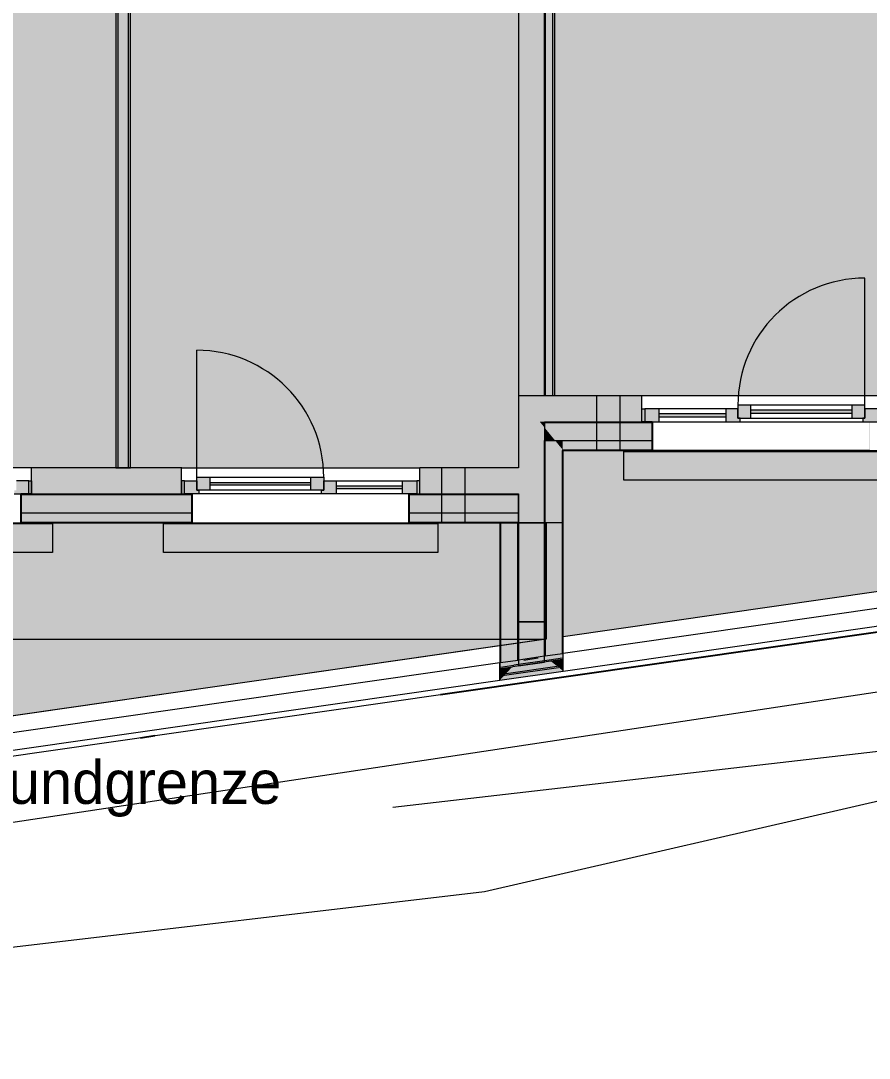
# Model space of a CAD drawing. Header units: metres. Extents: x -3.9 to 83, y -38 to 6.2.
# Drawn here: x 37.72 to 43.6, y -37.84 to -30.65 of the extents above; entities that cross this region are included whole.
import ezdxf

# ---------------------------------------------------------------- set-up
doc = ezdxf.new("R2010")
doc.units = ezdxf.units.M
doc.header["$MEASUREMENT"] = 0
doc.set_wipeout_variables(frame=1)
for name, pattern in [('Achse', [0.004, 0.002, -0.001, 0, -0.001]), ('Schnittlinie', [0.006, 0.003, -0.0015, 0, -0.0015]), ('TRINKWASSERVERS VERM', [0.01, 0.006, -0.002, 0, -0.002]), ('UNSICHTBAR', [0.4, 0, -0.4]), ('Untersicht 1_1', [0.075, 0.025, -0.05]), ('Wipeout_Contour', [1, 0, -1])]:
    doc.linetypes.add(name, pattern=pattern)
for name, color, linetype in [('0._Erdgeschoß PP Icon_1_0', 7, 'Continuous'), ('0._Erdgeschoß PP Icon_1_110 Wand Aussen', 7, 'Continuous'), ('0._Erdgeschoß PP Icon_1_120 Wand Innen tragend', 7, 'Continuous'), ('0._Erdgeschoß PP Icon_1_130 Wand Innen', 7, 'Continuous'), ('0._Erdgeschoß PP Icon_1_450 Absturzsicherung', 7, 'Continuous'), ('0._Erdgeschoß PP Icon_1_710 Gelände', 7, 'Continuous'), ('0._Erdgeschoß PP Icon_1_810 Raum', 7, 'Continuous'), ('0._Erdgeschoß PP Icon_1_815 Raumbegrenzung', 7, 'Continuous'), ('0._Erdgeschoß PP Icon_1_844 Umriss 2D', 7, 'Continuous'), ('0._Erdgeschoß PP Icon_1_905 VP Beschriftung Übersicht.Übersicht', 7, 'Continuous'), ('0._Erdgeschoß PP Icon_1_Neubau_840 Baulinien', 7, 'Continuous')]:
    doc.layers.add(name, color=color, linetype=linetype)
doc.styles.add('ERSTELLTER_STIL_2', font='')
doc.styles.get('ERSTELLTER_STIL_2').set_extended_font_data('Eurostile')

msp = doc.modelspace()

# ---------------------------------------------------------------- wipeouts: each hides what was drawn before it
at = {"color": 254, "linetype": 'Wipeout_Contour', "lineweight": 0, "ltscale": 193.488375}
msp.add_wipeout([(28.2051, 3.5109), (28.2051, -37.8391), (52.5858, -37.8391), (52.5858, 3.5109)], dxfattribs=at).dxf.layer = '0._Erdgeschoß PP Icon_1_0'

# ---------------------------------------------------------------- next in the draw order: hatches: boundary and pattern name
at = {"layer": '0._Erdgeschoß PP Icon_1_110 Wand Aussen', "linetype": 'Continuous', "lineweight": 0, "true_color": 0x000000}
for points in [[(41.1734, -33.4304), (41.3202, -33.4304), (41.1734, -33.2504)], [(41.1734, -33.2504), (41.3202, -33.4304), (41.3534, -33.4304), (41.3534, -33.2504)], [(41.3534, -33.2504), (41.3534, -33.4304), (42.0284, -33.4304), (42.0284, -33.3404), (42.0284, -33.2504)], [(42.0484, -33.4304), (42.0484, -33.3404), (42.0284, -33.3404), (42.0284, -33.4304)], [(41.1734, -33.4304), (41.1734, -34.1304), (41.3534, -34.1304), (41.3534, -33.471), (41.3202, -33.4304)], [(41.3534, -33.4304), (41.3202, -33.4304), (41.3243, -33.4354), (41.3534, -33.4354)], [(41.3534, -33.4354), (41.3243, -33.4354), (41.3534, -33.471)], [(41.3534, -33.4354), (42.0984, -33.4354), (42.0984, -33.4304), (41.3534, -33.4304)], [(41.3534, -33.4354), (41.3534, -33.471), (41.4263, -33.5604), (42.0984, -33.5604), (42.0984, -33.4354)], [(41.3584, -33.5604), (41.3584, -33.4771), (41.3534, -33.471), (41.3534, -33.5604)], [(41.4263, -33.5604), (41.3584, -33.4771), (41.3584, -33.5604)], [(42.0984, -33.6304), (42.1034, -33.6304), (42.1034, -33.4304), (42.0984, -33.4304)], [(43.6084, -33.6304), (43.6084, -33.4304), (43.6034, -33.4304), (43.6034, -33.6304)], [(41.3534, -33.5604), (41.3534, -34.1304), (41.3584, -34.1304), (41.3584, -33.5604)], [(41.3584, -33.5604), (41.3584, -33.6254), (41.4784, -33.6254), (41.4263, -33.5604)], [(41.3584, -33.6254), (41.3584, -34.1304), (41.4784, -34.1304), (41.4784, -33.6254)], [(41.4784, -33.5604), (41.4263, -33.5604), (41.4784, -33.6242)], [(41.4784, -33.5604), (41.4784, -33.6242), (42.0984, -33.6254), (42.0984, -33.5604)], [(41.4784, -33.6304), (41.4834, -33.6304), (41.4793, -33.6254)], [(41.4784, -33.6304), (41.4784, -34.1304), (41.4834, -34.1304), (41.4834, -33.6304)], [(41.4793, -33.6254), (41.4834, -33.6304), (41.4834, -33.6254)], [(41.4834, -33.6254), (41.4834, -33.6304), (42.0984, -33.6304), (42.0984, -33.6254)], [(37.7984, -33.7504), (37.7984, -33.8404), (37.7984, -33.9304), (38.8384, -33.9304), (38.8384, -33.8404), (38.8384, -33.7504)], [(41.1734, -33.7504), (40.4884, -33.7504), (40.4884, -33.8404), (40.4884, -33.9304), (41.1734, -33.9304)], [(37.7784, -33.8404), (37.7784, -33.9304), (37.7984, -33.9304), (37.7984, -33.8404)], [(38.8584, -33.8404), (38.8384, -33.8404), (38.8384, -33.9304), (38.8584, -33.9304)], [(40.4684, -33.9304), (40.4884, -33.9304), (40.4884, -33.8404), (40.4684, -33.8404)], [(37.7284, -34.1304), (37.7284, -33.9304), (37.7234, -33.9304), (37.7234, -34.1304)], [(38.9084, -33.9304), (37.7284, -33.9304), (37.7284, -33.9354), (38.9084, -33.9354)], [(38.9084, -33.9354), (37.7284, -33.9354), (37.7284, -34.0604), (38.9084, -34.0604)], [(38.9084, -34.1304), (38.9134, -34.1304), (38.9134, -33.9304), (38.9084, -33.9304)], [(40.4184, -34.1304), (40.4184, -33.9304), (40.4134, -33.9304), (40.4134, -34.1304)], [(40.4184, -33.9354), (41.1734, -33.9354), (41.1734, -33.9304), (40.4184, -33.9304)], [(41.1734, -33.9354), (40.4184, -33.9354), (40.4184, -34.0604), (41.1734, -34.0604)], [(38.9084, -34.0604), (37.7284, -34.0604), (37.7284, -34.1254), (38.9084, -34.1254)], [(41.1734, -34.0604), (40.4184, -34.0604), (40.4184, -34.1254), (41.1734, -34.1254)], [(37.7284, -34.1304), (38.9084, -34.1304), (38.9084, -34.1254), (37.7284, -34.1254)], [(40.4184, -34.1304), (41.1734, -34.1304), (41.1734, -34.1254), (40.4184, -34.1254)], [(41.0484, -35.0989), (41.0484, -34.1304), (41.0434, -34.1304), (41.0434, -35.0996)], [(41.1684, -35.0817), (41.1684, -34.1304), (41.0484, -34.1304), (41.0484, -35.0989)], [(41.1734, -35.081), (41.1734, -34.1304), (41.1684, -34.1304), (41.1684, -35.0817)], [(41.1734, -34.1304), (41.1734, -34.8154), (41.3534, -34.8154), (41.3534, -34.1304)], [(41.3584, -35.0544), (41.3584, -34.1304), (41.3534, -34.1304), (41.3534, -35.0551)], [(41.4784, -35.0371), (41.4784, -34.1304), (41.3584, -34.1304), (41.3584, -35.0544)], [(41.4834, -35.0364), (41.4834, -34.1304), (41.4784, -34.1304), (41.4784, -35.0371)], [(41.1734, -35.1214), (41.3533, -35.0955), (41.3534, -34.8154), (41.1734, -34.8154)]]:
    msp.add_hatch(color=18, dxfattribs=at).paths.add_polyline_path(points)
at = {"layer": '0._Erdgeschoß PP Icon_1_110 Wand Aussen', "linetype": 'Continuous', "lineweight": 0, "true_color": 0xffffff}
for points in [[(42.0484, -33.4304), (42.1484, -33.4304), (42.1484, -33.3404), (42.0484, -33.3404)], [(42.6584, -33.3404), (42.6084, -33.3404), (42.6084, -33.4304), (42.6584, -33.4304)], [(42.6584, -33.4304), (42.7084, -33.4304), (42.7084, -33.4054), (42.6934, -33.4054), (42.6934, -33.3404), (42.6584, -33.3404)], [(42.7834, -33.4054), (42.7834, -33.3154), (42.6934, -33.3154), (42.6934, -33.4054)], [(43.5734, -33.4054), (43.5734, -33.3154), (43.4834, -33.3154), (43.4834, -33.4054)], [(43.6584, -33.3404), (43.5734, -33.3404), (43.5734, -33.4054), (43.5584, -33.4054), (43.5584, -33.4304), (43.6584, -33.4304)], [(42.1484, -33.3754), (42.1484, -33.3954), (42.6084, -33.3954), (42.6084, -33.3754)], [(43.4834, -33.3504), (42.7834, -33.3504), (42.7834, -33.3704), (43.4834, -33.3704)], [(37.7784, -33.8404), (37.6934, -33.8404), (37.6934, -33.9054), (37.6784, -33.9054), (37.6784, -33.9304), (37.7784, -33.9304)], [(38.8584, -33.8404), (38.8584, -33.9304), (38.9584, -33.9304), (38.9584, -33.9054), (38.9434, -33.9054), (38.9434, -33.8404)], [(38.9434, -33.9054), (39.0334, -33.9054), (39.0334, -33.8154), (38.9434, -33.8154)], [(39.7334, -33.9054), (39.8234, -33.9054), (39.8234, -33.8154), (39.7334, -33.8154)], [(39.8584, -33.9304), (39.8584, -33.8404), (39.8234, -33.8404), (39.8234, -33.9054), (39.8084, -33.9054), (39.8084, -33.9304)], [(39.8584, -33.8404), (39.8584, -33.9304), (39.9084, -33.9304), (39.9084, -33.8404)], [(40.4684, -33.9304), (40.4684, -33.8404), (40.3684, -33.8404), (40.3684, -33.9304)], [(39.0334, -33.8504), (39.0334, -33.8704), (39.7334, -33.8704), (39.7334, -33.8504)], [(40.3684, -33.8754), (39.9084, -33.8754), (39.9084, -33.8954), (40.3684, -33.8954)]]:
    msp.add_hatch(color=7, dxfattribs=at).paths.add_polyline_path(points)
at = {"layer": '0._Erdgeschoß PP Icon_1_120 Wand Innen tragend', "linetype": 'Continuous', "lineweight": 0, "true_color": 0x000000}
for points in [[(41.3534, -33.2504), (41.3534, -28.6004), (41.1734, -28.6004), (41.1734, -33.2504)], [(41.4109, -33.2504), (41.4109, -28.6004), (41.3609, -28.6004), (41.3609, -33.2504)], [(41.4234, -33.2504), (41.4234, -28.6004), (41.4109, -28.6004), (41.4109, -33.2504)]]:
    msp.add_hatch(color=18, dxfattribs=at).paths.add_polyline_path(points)
at = {"layer": '0._Erdgeschoß PP Icon_1_120 Wand Innen tragend', "linetype": 'Continuous', "lineweight": 0, "true_color": 0xffffff}
msp.add_hatch(color=7, dxfattribs=at).paths.add_polyline_path([(41.3609, -33.2504), (41.3609, -28.6004), (41.3534, -28.6004), (41.3534, -33.2504)])
at = {"layer": '0._Erdgeschoß PP Icon_1_130 Wand Innen', "linetype": 'Continuous', "lineweight": 0, "true_color": 0x000000}
for points in [[(38.3834, -28.6004), (38.3834, -33.7504), (38.3959, -33.7504), (38.3959, -28.6004)], [(38.4709, -33.7504), (38.4709, -28.6004), (38.3959, -28.6004), (38.3959, -33.7504)], [(38.4834, -33.7504), (38.4834, -28.6004), (38.4709, -28.6004), (38.4709, -33.7504)]]:
    msp.add_hatch(color=18, dxfattribs=at).paths.add_polyline_path(points)
at = {"layer": '0._Erdgeschoß PP Icon_1_450 Absturzsicherung', "linetype": 'Continuous', "lineweight": 0, "true_color": 0x000000}
for points in [[(41.3534, -35.0551), (41.1734, -35.081), (41.1409, -35.1159), (41.3859, -35.0807)], [(41.3534, -35.0551), (41.3584, -35.059), (41.3584, -35.0544)], [(41.3584, -35.0544), (41.3584, -35.059), (41.3859, -35.0807), (41.4784, -35.0674), (41.4784, -35.0371)], [(41.4784, -35.0371), (41.4784, -35.0674), (41.4834, -35.0667), (41.4834, -35.0364)], [(41.0484, -35.1292), (41.0484, -35.0989), (41.0434, -35.0996), (41.0434, -35.13)], [(41.0434, -35.2209), (41.4834, -35.1577), (41.4509, -35.132), (41.0759, -35.1859)], [(41.0484, -35.1797), (41.0484, -35.1393), (41.0434, -35.1401), (41.0434, -35.1805)], [(41.1409, -35.1159), (41.1684, -35.0863), (41.1684, -35.0817), (41.0484, -35.0989), (41.0484, -35.1292)], [(41.0867, -35.1742), (41.1301, -35.1276), (41.0484, -35.1393), (41.0484, -35.1797)], [(41.0867, -35.1742), (41.4401, -35.1235), (41.3967, -35.0893), (41.1301, -35.1276)], [(41.1684, -35.0863), (41.1734, -35.081), (41.1684, -35.0817)], [(41.3967, -35.0893), (41.4401, -35.1235), (41.4784, -35.118), (41.4784, -35.0775)], [(41.4509, -35.132), (41.4784, -35.1537), (41.4784, -35.1281)], [(41.4784, -35.0775), (41.4784, -35.118), (41.4834, -35.1172), (41.4834, -35.0768)], [(41.4784, -35.1537), (41.4834, -35.1577), (41.4834, -35.1273), (41.4784, -35.1281)], [(41.0434, -35.1906), (41.0434, -35.2209), (41.0484, -35.2155), (41.0484, -35.1898)], [(41.0484, -35.1898), (41.0484, -35.2155), (41.0759, -35.1859)]]:
    msp.add_hatch(color=18, dxfattribs=at).paths.add_polyline_path(points)
at = {"layer": '0._Erdgeschoß PP Icon_1_450 Absturzsicherung', "linetype": 'Continuous', "lineweight": 0, "true_color": 0xffffff}
for points in [[(41.3859, -35.0807), (41.3967, -35.0893), (41.4784, -35.0775), (41.4784, -35.0674)], [(41.4784, -35.0674), (41.4784, -35.0775), (41.4834, -35.0768), (41.4834, -35.0667)], [(41.0484, -35.1393), (41.0484, -35.1292), (41.0434, -35.13), (41.0434, -35.1401)], [(41.1301, -35.1276), (41.1409, -35.1159), (41.0484, -35.1292), (41.0484, -35.1393)], [(41.0759, -35.1859), (41.4509, -35.132), (41.4401, -35.1235), (41.0867, -35.1742)], [(41.3859, -35.0807), (41.1409, -35.1159), (41.1301, -35.1276), (41.3967, -35.0893)], [(41.4401, -35.1235), (41.4509, -35.132), (41.4784, -35.1281), (41.4784, -35.118)], [(41.4784, -35.118), (41.4784, -35.1281), (41.4834, -35.1273), (41.4834, -35.1172)], [(41.0484, -35.1898), (41.0484, -35.1797), (41.0434, -35.1805), (41.0434, -35.1906)], [(41.0759, -35.1859), (41.0867, -35.1742), (41.0484, -35.1797), (41.0484, -35.1898)]]:
    msp.add_hatch(color=7, dxfattribs=at).paths.add_polyline_path(points)
at = {"layer": '0._Erdgeschoß PP Icon_1_810 Raum', "linetype": 'Continuous', "lineweight": 13, "true_color": 0xf9f8f6}
msp.add_hatch(color=7, dxfattribs=at).paths.add_polyline_path([(41.4234, -28.6204), (41.4234, -33.2504), (44.0234, -33.2504), (44.0234, -32.3504), (44.0234, -28.3004), (42.9434, -28.3004), (42.9434, -28.6004), (42.9434, -28.6204)])
at = {"layer": '0._Erdgeschoß PP Icon_1_810 Raum', "linetype": 'Continuous', "lineweight": 13, "true_color": 0xe8e2dc}
for points in [[(35.8534, -28.6004), (35.8534, -33.7504), (38.3834, -33.7504), (38.3834, -28.6004)], [(38.4834, -28.6004), (38.4834, -33.7504), (41.1734, -33.7504), (41.1734, -33.2504), (41.1734, -28.6004), (39.5134, -28.6004)]]:
    msp.add_hatch(color=254, dxfattribs=at).paths.add_polyline_path(points)
at = {"layer": '0._Erdgeschoß PP Icon_1_810 Raum', "linetype": 'Continuous', "lineweight": 13}
for points in [[(41.4806, -34.9199), (50.1901, -33.6677), (50.2034, -33.7604), (50.2034, -33.6404), (50.2294, -33.6404), (50.2294, -33.6304), (44.3334, -33.6304), (41.4834, -33.6304), (41.4834, -34.1304)], [(32.3256, -34.3886), (32.3263, -34.9373), (41.3599, -34.9373), (41.3634, -34.1304), (32.3253, -34.1304)], [(32.3263, -34.9373), (32.3275, -35.3581), (32.3275, -35.8804), (32.0173, -35.8804), (32.0173, -36.2804), (41.3599, -34.9373)]]:
    msp.add_hatch(color=8, dxfattribs=at).paths.add_polyline_path(points)
at = {"layer": '0._Erdgeschoß PP Icon_1_905 VP Beschriftung Übersicht.Übersicht', "linetype": 'Continuous', "lineweight": 13}
for points in [[(44.3334, -33.6304), (41.4834, -33.6304), (41.4834, -34.9199), (50.1901, -33.6677), (50.2034, -33.7604), (50.2289, -33.7604), (50.2333, -32.7304), (44.3334, -32.7304)], [(41.9034, -33.6354), (41.9034, -33.8354), (43.8034, -33.8354), (43.8034, -33.6354)], [(32.3253, -34.1304), (32.3275, -35.8804), (32.0173, -35.8785), (32.0173, -36.2804), (41.3634, -34.9368), (41.3634, -34.1304)], [(36.0434, -34.1354), (36.0434, -34.3354), (37.9434, -34.3354), (37.9434, -34.1354)], [(38.7134, -34.1354), (38.7134, -34.3354), (40.6134, -34.3354), (40.6134, -34.1354)]]:
    msp.add_hatch(color=8, dxfattribs=at).paths.add_polyline_path(points)

# ---------------------------------------------------------------- next in the draw order: linework, layer by layer
at = {"layer": '0._Erdgeschoß PP Icon_1_110 Wand Aussen', "color": 8, "linetype": 'Continuous', "lineweight": 0, "ltscale": 1000}
for p, q in [((43.5734, -33.3154), (43.5734, -32.4354)), ((38.9434, -33.8154), (38.9434, -32.9354))]:
    msp.add_line(p, q, dxfattribs=at)
at = {"layer": '0._Erdgeschoß PP Icon_1_110 Wand Aussen', "color": 7, "linetype": 'Continuous', "lineweight": 18, "ltscale": 1000}
for p, q in [((42.0284, -33.3404), (42.0284, -33.2504)), ((42.0284, -33.3404), (42.0284, -33.2504)), ((42.0284, -33.4304), (42.0284, -33.3404)), ((42.0284, -33.4304), (42.0284, -33.3404)), ((42.0284, -33.4304), (42.0284, -33.3404)), ((41.3534, -33.4304), (41.3534, -33.4354)), ((41.3534, -33.4304), (42.0284, -33.4304)), ((41.3534, -33.4304), (41.3534, -33.4354)), ((41.3534, -33.4354), (41.3534, -33.471)), ((41.3534, -33.4354), (41.3534, -33.471)), ((41.3534, -33.471), (41.3534, -33.5604)), ((41.3534, -33.471), (41.3534, -33.5604)), ((41.3534, -34.1304), (41.3534, -33.5604)), ((37.7984, -33.8404), (37.7984, -33.7504)), ((37.7984, -33.8404), (37.7984, -33.7504)), ((38.8384, -33.8404), (38.8384, -33.7504)), ((38.8384, -33.8404), (38.8384, -33.7504)), ((40.4884, -33.8404), (40.4884, -33.7504)), ((40.4884, -33.8404), (40.4884, -33.7504)), ((37.7984, -33.9304), (37.7984, -33.8404)), ((37.7984, -33.9304), (37.7984, -33.8404)), ((37.7984, -33.9304), (37.7984, -33.8404)), ((38.8384, -33.9304), (38.8384, -33.8404)), ((38.8384, -33.9304), (38.8384, -33.8404)), ((38.8384, -33.9304), (38.8384, -33.8404)), ((40.4884, -33.9304), (40.4884, -33.8404)), ((40.4884, -33.9304), (40.4884, -33.8404)), ((40.4884, -33.9304), (40.4884, -33.8404)), ((37.7984, -33.9304), (37.7284, -33.9304)), ((37.7984, -33.9304), (37.7284, -33.9304)), ((37.7984, -33.9304), (37.7284, -33.9304)), ((37.7984, -33.9304), (38.8384, -33.9304)), ((38.8384, -33.9304), (38.9084, -33.9304)), ((38.8384, -33.9304), (38.9084, -33.9304)), ((38.8384, -33.9304), (38.9084, -33.9304)), ((40.4884, -33.9304), (41.1734, -33.9304)), ((41.3584, -35.0544), (41.3534, -35.0551)), ((41.3584, -35.0544), (41.3534, -35.0551)), ((41.4784, -35.0371), (41.3584, -35.0544)), ((41.4784, -35.0371), (41.3584, -35.0544)), ((41.4784, -35.0674), (41.3859, -35.0807)), ((41.4784, -35.0371), (41.4834, -35.0364)), ((41.4784, -35.0371), (41.4834, -35.0364)), ((41.4784, -35.0674), (41.4834, -35.0667)), ((41.0484, -35.0989), (41.0434, -35.0996)), ((41.0484, -35.0989), (41.0434, -35.0996)), ((41.0484, -35.1292), (41.0434, -35.13)), ((41.0484, -35.1393), (41.0434, -35.1401)), ((41.0484, -35.0989), (41.1684, -35.0817)), ((41.0484, -35.0989), (41.1684, -35.0817)), ((41.0484, -35.1292), (41.1409, -35.1159)), ((41.0484, -35.1393), (41.1301, -35.1276)), ((41.1684, -35.0817), (41.1734, -35.081)), ((41.1684, -35.0817), (41.1734, -35.081)), ((41.4784, -35.0775), (41.3967, -35.0893)), ((41.4784, -35.118), (41.4401, -35.1235)), ((41.4784, -35.1281), (41.4509, -35.132)), ((41.4784, -35.0775), (41.4834, -35.0768)), ((41.4784, -35.118), (41.4834, -35.1172)), ((41.4784, -35.1281), (41.4834, -35.1273)), ((41.0484, -35.1797), (41.0434, -35.1805)), ((41.0484, -35.1898), (41.0434, -35.1906)), ((41.0484, -35.1797), (41.0867, -35.1742)), ((41.0484, -35.1898), (41.0759, -35.1859))]:
    msp.add_line(p, q, dxfattribs=at)
at = {"layer": '0._Erdgeschoß PP Icon_1_110 Wand Aussen', "color": 7, "linetype": 'Continuous', "lineweight": 13, "ltscale": 1000}
for p, q in [((43.6784, -33.2504), (42.0284, -33.2504)), ((42.0284, -33.2504), (42.0284, -33.2504)), ((42.1484, -33.3404), (42.0484, -33.3404)), ((42.0484, -33.3404), (42.0484, -33.4304)), ((42.6084, -33.3404), (42.1484, -33.3404)), ((42.1484, -33.4304), (42.1484, -33.3404)), ((42.6584, -33.3404), (42.6084, -33.3404)), ((42.6084, -33.3404), (42.6084, -33.4304)), ((42.6934, -33.3404), (42.6584, -33.3404)), ((42.7834, -33.3154), (42.6934, -33.3154)), ((42.6934, -33.3154), (42.6934, -33.4054)), ((42.6934, -33.4054), (42.6934, -33.3404)), ((43.4834, -33.3154), (42.7834, -33.3154)), ((42.7834, -33.4054), (42.7834, -33.3154)), ((43.5734, -33.3154), (43.4834, -33.3154)), ((43.4834, -33.3154), (43.4834, -33.4054)), ((43.5734, -33.4054), (43.5734, -33.3154)), ((43.6584, -33.3404), (43.5734, -33.3404)), ((43.5734, -33.3404), (43.5734, -33.4054)), ((42.6084, -33.3754), (42.1484, -33.3754)), ((42.1484, -33.3954), (42.6084, -33.3954)), ((42.7084, -33.4054), (42.6934, -33.4054)), ((42.6934, -33.4054), (42.7834, -33.4054)), ((42.7084, -33.4304), (42.7084, -33.4054)), ((43.4834, -33.3504), (42.7834, -33.3504)), ((42.7834, -33.3704), (43.4834, -33.3704)), ((42.7834, -33.4054), (43.4834, -33.4054)), ((43.4834, -33.4054), (43.5734, -33.4054)), ((43.5734, -33.4054), (43.5584, -33.4054)), ((43.5584, -33.4054), (43.5584, -33.4304)), ((41.3534, -33.4354), (42.0984, -33.4354)), ((42.0984, -33.4304), (42.0284, -33.4304)), ((42.0984, -33.4304), (42.0284, -33.4304)), ((42.0984, -33.4304), (42.0284, -33.4304)), ((42.0484, -33.4304), (42.1484, -33.4304)), ((42.0984, -33.4304), (42.1034, -33.4304)), ((42.0984, -33.6254), (42.0984, -33.4304)), ((42.0984, -33.4304), (42.1034, -33.4304)), ((42.0984, -33.4304), (42.1034, -33.4304)), ((42.1034, -33.4354), (42.1034, -33.4304)), ((42.1034, -33.4354), (42.1034, -33.4304)), ((42.1034, -33.5604), (42.1034, -33.4354)), ((42.1034, -33.5604), (42.1034, -33.4354)), ((42.1484, -33.4304), (42.6084, -33.4304)), ((42.6084, -33.4304), (42.6584, -33.4304)), ((42.6584, -33.4304), (42.7084, -33.4304)), ((42.7084, -33.4304), (43.5584, -33.4304)), ((43.5584, -33.4304), (43.6584, -33.4304)), ((41.3584, -34.1304), (41.3584, -33.5604)), ((41.4784, -33.6254), (41.4784, -33.6304)), ((41.4784, -33.6254), (41.4793, -33.6254)), ((41.4784, -33.6254), (41.4784, -33.6304)), ((41.4784, -34.1304), (41.4784, -33.6304)), ((41.4793, -33.6254), (42.0984, -33.6254)), ((42.0984, -33.6304), (42.1034, -33.6304)), ((42.1034, -33.6254), (42.1034, -33.5604)), ((42.1034, -33.6254), (42.1034, -33.5604)), ((42.1034, -33.6304), (42.1034, -33.6254)), ((42.1034, -33.6304), (42.1034, -33.6254)), ((43.6034, -33.6304), (42.1034, -33.6304)), ((42.1034, -33.6304), (42.1034, -33.6304)), ((37.7984, -33.7504), (36.1484, -33.7504)), ((38.8384, -33.7504), (40.4884, -33.7504)), ((40.4884, -33.7504), (40.4884, -33.7504)), ((37.7784, -33.8404), (37.6934, -33.8404)), ((37.7784, -33.9304), (37.7784, -33.8404)), ((38.8584, -33.8404), (38.9434, -33.8404)), ((38.8584, -33.9304), (38.8584, -33.8404)), ((38.9434, -33.9054), (38.9434, -33.8154)), ((38.9434, -33.8154), (39.0334, -33.8154)), ((38.9434, -33.8404), (38.9434, -33.9054)), ((39.0334, -33.8154), (39.7334, -33.8154)), ((39.0334, -33.8154), (39.0334, -33.9054)), ((39.7334, -33.9054), (39.7334, -33.8154)), ((39.7334, -33.8154), (39.8234, -33.8154)), ((39.8234, -33.8154), (39.8234, -33.9054)), ((39.8234, -33.9054), (39.8234, -33.8404)), ((39.8234, -33.8404), (39.8584, -33.8404)), ((39.8584, -33.8404), (39.9084, -33.8404)), ((39.9084, -33.8404), (40.3684, -33.8404)), ((39.9084, -33.8404), (39.9084, -33.9304)), ((40.3684, -33.9304), (40.3684, -33.8404)), ((40.3684, -33.8404), (40.4684, -33.8404)), ((40.4684, -33.8404), (40.4684, -33.9304)), ((38.9434, -33.9054), (38.9584, -33.9054)), ((39.0334, -33.9054), (38.9434, -33.9054)), ((38.9584, -33.9054), (38.9584, -33.9304)), ((39.0334, -33.8504), (39.7334, -33.8504)), ((39.7334, -33.8704), (39.0334, -33.8704)), ((39.7334, -33.9054), (39.0334, -33.9054)), ((39.8234, -33.9054), (39.7334, -33.9054)), ((39.8084, -33.9304), (39.8084, -33.9054)), ((39.8084, -33.9054), (39.8234, -33.9054)), ((39.9084, -33.8754), (40.3684, -33.8754)), ((40.3684, -33.8954), (39.9084, -33.8954)), ((37.6784, -33.9304), (37.7784, -33.9304)), ((37.7234, -33.9354), (37.7234, -33.9304)), ((37.7284, -33.9304), (37.7234, -33.9304)), ((37.7284, -33.9304), (37.7234, -33.9304)), ((37.7284, -33.9304), (37.7234, -33.9304)), ((37.7234, -33.9354), (37.7234, -33.9304)), ((37.7234, -34.0604), (37.7234, -33.9354)), ((37.7234, -34.0604), (37.7234, -33.9354)), ((37.7284, -34.1254), (37.7284, -33.9304)), ((37.7284, -33.9354), (38.9084, -33.9354)), ((38.9584, -33.9304), (38.8584, -33.9304)), ((38.9084, -33.9304), (38.9134, -33.9304)), ((38.9084, -34.1254), (38.9084, -33.9304)), ((38.9084, -33.9304), (38.9134, -33.9304)), ((38.9084, -33.9304), (38.9134, -33.9304)), ((38.9134, -33.9354), (38.9134, -33.9304)), ((38.9134, -33.9354), (38.9134, -33.9304)), ((38.9134, -34.0604), (38.9134, -33.9354)), ((38.9134, -34.0604), (38.9134, -33.9354)), ((39.8084, -33.9304), (38.9584, -33.9304)), ((39.8584, -33.9304), (39.8084, -33.9304)), ((39.9084, -33.9304), (39.8584, -33.9304)), ((40.3684, -33.9304), (39.9084, -33.9304)), ((40.4684, -33.9304), (40.3684, -33.9304)), ((40.4134, -33.9354), (40.4134, -33.9304)), ((40.4184, -33.9304), (40.4134, -33.9304)), ((40.4184, -33.9304), (40.4134, -33.9304)), ((40.4184, -33.9304), (40.4134, -33.9304)), ((40.4134, -33.9354), (40.4134, -33.9304)), ((40.4134, -34.0604), (40.4134, -33.9354)), ((40.4134, -34.0604), (40.4134, -33.9354)), ((40.4184, -33.9304), (40.4884, -33.9304)), ((40.4184, -34.1254), (40.4184, -33.9304)), ((40.4184, -33.9304), (40.4884, -33.9304)), ((40.4184, -33.9304), (40.4884, -33.9304)), ((40.4184, -33.9354), (41.1734, -33.9354)), ((37.7234, -34.1254), (37.7234, -34.0604)), ((37.7234, -34.1254), (37.7234, -34.0604)), ((38.9134, -34.1254), (38.9134, -34.0604)), ((38.9134, -34.1254), (38.9134, -34.0604)), ((40.4134, -34.1254), (40.4134, -34.0604)), ((40.4134, -34.1254), (40.4134, -34.0604)), ((37.7234, -34.1304), (37.7234, -34.1254)), ((37.7234, -34.1304), (37.7234, -34.1254)), ((37.7284, -34.1304), (37.7234, -34.1304)), ((37.7284, -34.1254), (38.9084, -34.1254)), ((38.9084, -34.1304), (38.9134, -34.1304)), ((38.9134, -34.1304), (38.9134, -34.1254)), ((38.9134, -34.1304), (38.9134, -34.1254)), ((38.9134, -34.1304), (40.4134, -34.1304)), ((40.4134, -34.1304), (40.4134, -34.1254)), ((40.4134, -34.1304), (40.4134, -34.1254)), ((40.4184, -34.1304), (40.4134, -34.1304)), ((40.4134, -34.1304), (40.4134, -34.1304)), ((40.4184, -34.1254), (41.1734, -34.1254)), ((41.0484, -34.1304), (41.0484, -35.0989)), ((41.1684, -35.0817), (41.1684, -34.1304)), ((41.3584, -34.1304), (41.3584, -35.0544)), ((41.4784, -35.0371), (41.4784, -34.1304))]:
    msp.add_line(p, q, dxfattribs=at)
at = {"layer": '0._Erdgeschoß PP Icon_1_110 Wand Aussen', "color": 7, "linetype": 'Continuous', "lineweight": 0, "ltscale": 1000}
for p, q in [((41.3534, -33.5604), (41.3584, -33.5604)), ((41.3534, -33.5604), (41.3584, -33.5604)), ((41.3584, -33.5604), (41.4263, -33.5604)), ((41.3584, -33.5604), (41.4263, -33.5604)), ((41.4263, -33.5604), (42.0984, -33.5604)), ((37.7284, -34.0604), (38.9084, -34.0604)), ((40.4184, -34.0604), (41.1734, -34.0604))]:
    msp.add_line(p, q, dxfattribs=at)
at = {"layer": '0._Erdgeschoß PP Icon_1_110 Wand Aussen', "color": 7, "linetype": 'Continuous', "lineweight": 18, "ltscale": 1000, "flags": 128}
for points in [[(41.1734, -33.2504), (41.1734, -33.4304)], [(41.7129, -33.2504), (41.1734, -33.2504)], [(41.8779, -33.2504), (41.7129, -33.2504)], [(42.0284, -33.2504), (41.8779, -33.2504)], [(41.1734, -33.4304), (41.1734, -33.7504)], [(38.8384, -33.7504), (37.7984, -33.7504)], [(40.6389, -33.7504), (40.4884, -33.7504)], [(40.8039, -33.7504), (40.6389, -33.7504)], [(41.1734, -33.7504), (40.8039, -33.7504)], [(41.1734, -33.9304), (41.1734, -34.1304)], [(41.3534, -34.1304), (41.1734, -34.1304)], [(41.1734, -35.081), (41.1734, -34.1304)], [(41.1734, -34.1304), (41.1734, -34.8154)], [(41.3534, -34.1304), (41.1734, -34.1304)], [(41.3534, -34.8154), (41.3534, -34.1304)], [(41.3534, -34.1304), (41.3534, -35.0551)], [(41.1734, -34.8154), (41.3534, -34.8154)], [(41.4834, -35.0667), (41.4834, -35.0364)], [(41.4834, -35.0768), (41.4834, -35.0667)], [(41.0434, -35.13), (41.0434, -35.0996)], [(41.0434, -35.1401), (41.0434, -35.13)], [(41.0434, -35.1805), (41.0434, -35.1401)], [(41.4834, -35.1172), (41.4834, -35.0768)], [(41.4834, -35.1273), (41.4834, -35.1172)], [(41.4834, -35.1577), (41.4834, -35.1273)], [(41.0434, -35.1906), (41.0434, -35.1805)], [(41.0434, -35.2209), (41.0434, -35.1906)]]:
    msp.add_lwpolyline(points, dxfattribs=at)
at = {"layer": '0._Erdgeschoß PP Icon_1_110 Wand Aussen', "color": 154, "linetype": 'Schnittlinie', "lineweight": 13, "ltscale": 1000, "true_color": 0x004e91, "flags": 128}
for points in [[(41.7129, -33.2504), (41.7129, -33.4304)], [(41.8779, -33.4304), (41.8779, -33.2504)], [(41.7129, -33.4304), (41.7129, -33.4354)], [(41.7129, -33.4354), (41.7129, -33.5604)], [(41.8779, -33.4354), (41.8779, -33.4304)], [(41.8779, -33.5604), (41.8779, -33.4354)], [(41.7129, -33.5604), (41.7129, -33.6254)], [(41.7129, -33.6254), (41.7129, -33.6304)], [(41.8779, -33.6254), (41.8779, -33.5604)], [(41.8779, -33.6304), (41.8779, -33.6254)], [(40.6389, -33.7504), (40.6389, -33.9304)], [(40.8039, -33.9304), (40.8039, -33.7504)], [(40.6389, -33.9304), (40.6389, -33.9354)], [(40.6389, -33.9354), (40.6389, -34.0604)], [(40.8039, -33.9354), (40.8039, -33.9304)], [(40.8039, -34.0604), (40.8039, -33.9354)], [(40.6389, -34.0604), (40.6389, -34.1254)], [(40.8039, -34.1254), (40.8039, -34.0604)], [(40.6389, -34.1254), (40.6389, -34.1304)], [(40.8039, -34.1304), (40.8039, -34.1254)]]:
    msp.add_lwpolyline(points, dxfattribs=at)
at = {"layer": '0._Erdgeschoß PP Icon_1_110 Wand Aussen', "color": 7, "linetype": 'Continuous', "lineweight": 13, "ltscale": 1000, "flags": 128}
for points in [[(42.0484, -33.4304), (42.0284, -33.4304), (42.0284, -33.3404), (42.0484, -33.3404)], [(37.7784, -33.8404), (37.7984, -33.8404), (37.7984, -33.9304), (37.7784, -33.9304)], [(38.8584, -33.8404), (38.8384, -33.8404), (38.8384, -33.9304), (38.8584, -33.9304)], [(40.4684, -33.9304), (40.4884, -33.9304), (40.4884, -33.8404), (40.4684, -33.8404)]]:
    msp.add_lwpolyline(points, close=True, dxfattribs=at)
for points in [[(41.4834, -33.6304), (41.7129, -33.6304)], [(41.4834, -34.1304), (41.4834, -33.6304)], [(41.7129, -33.6304), (41.8779, -33.6304)], [(41.8779, -33.6304), (42.0984, -33.6304)], [(41.1734, -33.9354), (41.1734, -33.9304)], [(41.1734, -34.0604), (41.1734, -33.9354)], [(41.1734, -34.1254), (41.1734, -34.0604)], [(37.7284, -34.1304), (38.9084, -34.1304)], [(40.4184, -34.1304), (40.6389, -34.1304)], [(40.6389, -34.1304), (40.8039, -34.1304)], [(40.8039, -34.1304), (41.1734, -34.1304)], [(41.0434, -34.1304), (41.0434, -35.0996)], [(41.0434, -34.1304), (41.0484, -34.1304)], [(41.0484, -34.1304), (41.1684, -34.1304)], [(41.1684, -34.1304), (41.1734, -34.1304)], [(41.1734, -34.1304), (41.1734, -34.1254)], [(41.4784, -34.1304), (41.3584, -34.1304)], [(41.4784, -34.1304), (41.3584, -34.1304)], [(41.4834, -35.0364), (41.4834, -34.1304)]]:
    msp.add_lwpolyline(points, dxfattribs=at)
at = {"layer": '0._Erdgeschoß PP Icon_1_110 Wand Aussen', "color": 8, "linetype": 'Continuous', "lineweight": 13, "ltscale": 1000, "flags": 128}
msp.add_lwpolyline([(41.1734, -35.1214), (41.3533, -35.0955), (41.3534, -34.8154), (41.1734, -34.8154)], close=True, dxfattribs=at)
at = {"layer": '0._Erdgeschoß PP Icon_1_110 Wand Aussen', "color": 8, "linetype": 'Continuous', "lineweight": 0, "ltscale": 1000}
for centre, start, end in [((43.5734, -33.3154), 90, 180), ((38.9434, -33.8154), 0, 90)]:
    msp.add_arc(centre, 0.88, start, end, dxfattribs=at)
at = {"layer": '0._Erdgeschoß PP Icon_1_110 Wand Aussen', "color": 7, "linetype": 'Continuous', "lineweight": 13, "ltscale": 1000}
for p in [(43.6034, -33.6304), (37.7984, -33.7504), (38.8384, -33.7504), (38.9134, -34.1304)]:
    msp.add_point(p, dxfattribs=at)
at = {"layer": '0._Erdgeschoß PP Icon_1_120 Wand Innen tragend', "color": 7, "linetype": 'Continuous', "lineweight": 18, "ltscale": 1000}
msp.add_line((41.3534, -33.2504), (41.3534, -28.6004), dxfattribs=at)
at = {"layer": '0._Erdgeschoß PP Icon_1_120 Wand Innen tragend', "color": 7, "linetype": 'Continuous', "lineweight": 13, "ltscale": 1000}
for p, q in [((41.3609, -33.2504), (41.3609, -28.6004)), ((41.4109, -33.2504), (41.4109, -28.6004))]:
    msp.add_line(p, q, dxfattribs=at)
at = {"layer": '0._Erdgeschoß PP Icon_1_120 Wand Innen tragend', "color": 7, "linetype": 'Continuous', "lineweight": 18, "ltscale": 1000, "flags": 128}
for points in [[(41.1734, -28.6004), (41.1734, -33.2504)], [(41.3534, -33.2504), (41.1734, -33.2504)]]:
    msp.add_lwpolyline(points, dxfattribs=at)
at = {"layer": '0._Erdgeschoß PP Icon_1_120 Wand Innen tragend', "color": 7, "linetype": 'Continuous', "lineweight": 13, "ltscale": 1000, "flags": 128}
for points in [[(41.4234, -33.2504), (41.4234, -28.6004)], [(41.3609, -33.2504), (41.3534, -33.2504)], [(41.4109, -33.2504), (41.3609, -33.2504)], [(41.4234, -33.2504), (41.4109, -33.2504)]]:
    msp.add_lwpolyline(points, dxfattribs=at)
at = {"layer": '0._Erdgeschoß PP Icon_1_130 Wand Innen', "color": 7, "linetype": 'Continuous', "lineweight": 18, "ltscale": 1000}
for p, q in [((38.3959, -28.6004), (38.3959, -33.7504)), ((38.4709, -33.7504), (38.4709, -28.6004))]:
    msp.add_line(p, q, dxfattribs=at)
at = {"layer": '0._Erdgeschoß PP Icon_1_130 Wand Innen', "color": 7, "linetype": 'Continuous', "lineweight": 18, "ltscale": 1000, "flags": 128}
for points in [[(38.3834, -28.6004), (38.3834, -33.7504)], [(38.4834, -33.7504), (38.4834, -28.6004)], [(38.3834, -33.7504), (38.4834, -33.7504)]]:
    msp.add_lwpolyline(points, dxfattribs=at)
at = {"layer": '0._Erdgeschoß PP Icon_1_450 Absturzsicherung', "color": 7, "linetype": 'Continuous', "lineweight": 18, "ltscale": 1000}
for p, q in [((41.0759, -35.1859), (41.4509, -35.132)), ((41.0867, -35.1742), (41.4401, -35.1235)), ((41.3967, -35.0893), (41.1301, -35.1276)), ((41.3859, -35.0807), (41.1409, -35.1159))]:
    msp.add_line(p, q, dxfattribs=at)
at = {"layer": '0._Erdgeschoß PP Icon_1_450 Absturzsicherung', "color": 7, "linetype": 'Continuous', "lineweight": 18, "ltscale": 1000, "flags": 128}
for points in [[(41.3534, -35.0551), (41.1734, -35.081)], [(41.0434, -35.2209), (41.4834, -35.1577)]]:
    msp.add_lwpolyline(points, dxfattribs=at)
at = {"layer": '0._Erdgeschoß PP Icon_1_710 Gelände', "color": 83, "linetype": 'Continuous', "lineweight": 13, "ltscale": 1000, "true_color": 0x89cd89}
for p, q in [((31.8848, -36.5773), (50.6684, -33.8754)), ((31.8842, -37.0763), (50.8043, -34.2237)), ((40.3025, -36.0992), (51.7009, -34.7901)), ((40.9376, -36.6853), (44.4386, -35.8776)), ((33.3749, -37.5717), (40.9376, -36.6853))]:
    msp.add_line(p, q, dxfattribs=at)
at = {"layer": '0._Erdgeschoß PP Icon_1_815 Raumbegrenzung', "color": 8, "linetype": 'Achse', "lineweight": 13, "ltscale": 1000, "flags": 128}
msp.add_lwpolyline([(32.3253, -34.1304), (32.3281, -36.357), (50.2288, -33.7848), (50.2333, -32.7304)], dxfattribs=at)
at = {"layer": '0._Erdgeschoß PP Icon_1_815 Raumbegrenzung', "color": 8, "linetype": 'Untersicht 1_1', "lineweight": 13, "ltscale": 1000, "flags": 128}
msp.add_lwpolyline([(41.4834, -34.3854), (41.4834, -34.0604)], dxfattribs=at)
msp.add_lwpolyline([(32.3275, -35.3581), (32.3263, -34.9373), (41.3599, -34.9373), (32.0173, -36.2804), (32.0173, -35.8804), (32.3275, -35.8804)], close=True, dxfattribs=at)
at = {"layer": '0._Erdgeschoß PP Icon_1_905 VP Beschriftung Übersicht.Übersicht', "color": 7, "linetype": 'Continuous', "lineweight": 13, "ltscale": 1000, "flags": 128}
for points in [[(44.3334, -33.6304), (44.3334, -32.7304), (50.2333, -32.7304), (50.2289, -33.7604), (50.2034, -33.7604), (50.1901, -33.6677), (41.4834, -34.9199), (41.4834, -33.6304)], [(41.9034, -33.6354), (43.8034, -33.6354), (43.8034, -33.8354), (41.9034, -33.8354)], [(32.3253, -34.1304), (41.3634, -34.1304), (41.3634, -34.9368), (32.0173, -36.2804), (32.0173, -35.8785), (32.3275, -35.8804)], [(36.0434, -34.1354), (37.9434, -34.1354), (37.9434, -34.3354), (36.0434, -34.3354)], [(38.7134, -34.1354), (40.6134, -34.1354), (40.6134, -34.3354), (38.7134, -34.3354)]]:
    msp.add_lwpolyline(points, close=True, dxfattribs=at)
at = {"layer": '0._Erdgeschoß PP Icon_1_Neubau_840 Baulinien', "color": 254, "linetype": 'UNSICHTBAR', "lineweight": 13, "ltscale": 1000, "true_color": 0xe3e3e3, "flags": 128}
msp.add_lwpolyline([(31.8184, -2.5506), (50.8034, -2.5516), (50.7764, -13.9955), (50.7218, -22.1207), (50.667, -33.8784), (31.8848, -36.5773), (31.8748, -14.7535)], close=True, dxfattribs=at)

# ---------------------------------------------------------------- next in the draw order: texts
at = {"layer": '0._Erdgeschoß PP Icon_1_844 Umriss 2D', "color": 254, "linetype": 'Continuous', "lineweight": 13, "true_color": 0xe3e3e3, "insert": (37.1879, -35.9726), "char_height": 0.3, "attachment_point": 4, "style": 'ERSTELLTER_STIL_2'}
msp.add_mtext('\\A1;{\\pql;\\fEurostile|b0|i0|c0|p0;\\W1.000000;Grundgrenze}', dxfattribs=at)

# ---------------------------------------------------------------- next in the draw order: wipeouts: each hides what was drawn before it
at = {"color": 254, "linetype": 'Wipeout_Contour', "lineweight": 0, "ltscale": 230.398178}
msp.add_wipeout([(50.5486, -33.8247), (41.4834, -35.1273), (41.4834, -35.1577), (50.5485, -33.8551)], dxfattribs=at).dxf.layer = '0._Erdgeschoß PP Icon_1_450 Absturzsicherung'
at = {"color": 254, "linetype": 'Wipeout_Contour', "lineweight": 0, "ltscale": 205.249877}
msp.add_wipeout([(32.0083, -36.5192), (41.0434, -35.2209), (41.0434, -35.1906), (32.0083, -36.4888)], dxfattribs=at).dxf.layer = '0._Erdgeschoß PP Icon_1_450 Absturzsicherung'

# ---------------------------------------------------------------- next in the draw order: wipeouts: each hides what was drawn before it
at = {"color": 254, "linetype": 'Wipeout_Contour', "lineweight": 0, "ltscale": 230.333394}
msp.add_wipeout([(50.5386, -33.8161), (41.4834, -35.1172), (41.4834, -35.1273), (50.5386, -33.8262)], dxfattribs=at).dxf.layer = '0._Erdgeschoß PP Icon_1_450 Absturzsicherung'
at = {"color": 254, "linetype": 'Wipeout_Contour', "lineweight": 0, "ltscale": 205.20266}
msp.add_wipeout([(32.0183, -36.4874), (41.0434, -35.1906), (41.0434, -35.1805), (32.0182, -36.4773)], dxfattribs=at).dxf.layer = '0._Erdgeschoß PP Icon_1_450 Absturzsicherung'

# ---------------------------------------------------------------- next in the draw order: wipeouts: each hides what was drawn before it
at = {"color": 254, "linetype": 'Wipeout_Contour', "lineweight": 0, "ltscale": 230.044881}
msp.add_wipeout([(50.4589, -33.7467), (41.4834, -35.0364), (41.4834, -35.0667), (50.4588, -33.777)], dxfattribs=at).dxf.layer = '0._Erdgeschoß PP Icon_1_450 Absturzsicherung'
at = {"color": 254, "linetype": 'Wipeout_Contour', "lineweight": 0, "ltscale": 205.094301}
msp.add_wipeout([(32.0982, -36.4153), (41.0434, -35.13), (41.0434, -35.0996), (32.0981, -36.385)], dxfattribs=at).dxf.layer = '0._Erdgeschoß PP Icon_1_450 Absturzsicherung'

# ---------------------------------------------------------------- next in the draw order: wipeouts: each hides what was drawn before it
at = {"color": 254, "linetype": 'Wipeout_Contour', "lineweight": 0, "ltscale": 230.137119}
msp.add_wipeout([(50.4888, -33.7727), (41.4834, -35.0667), (41.4834, -35.0768), (50.4888, -33.7828)], dxfattribs=at).dxf.layer = '0._Erdgeschoß PP Icon_1_450 Absturzsicherung'
at = {"color": 254, "linetype": 'Wipeout_Contour', "lineweight": 0, "ltscale": 205.116202}
msp.add_wipeout([(32.0682, -36.4297), (41.0434, -35.1401), (41.0434, -35.13), (32.0682, -36.4196)], dxfattribs=at).dxf.layer = '0._Erdgeschoß PP Icon_1_450 Absturzsicherung'

# ---------------------------------------------------------------- next in the draw order: wipeouts: each hides what was drawn before it
at = {"color": 254, "linetype": 'Wipeout_Contour', "lineweight": 0, "ltscale": 230.214627}
msp.add_wipeout([(50.4988, -33.7814), (41.4834, -35.0768), (41.4834, -35.1172), (50.4986, -33.8218)], dxfattribs=at).dxf.layer = '0._Erdgeschoß PP Icon_1_450 Absturzsicherung'
at = {"color": 254, "linetype": 'Wipeout_Contour', "lineweight": 0, "ltscale": 205.178249}
msp.add_wipeout([(32.0582, -36.4716), (41.0434, -35.1805), (41.0434, -35.1401), (32.0582, -36.4312)], dxfattribs=at).dxf.layer = '0._Erdgeschoß PP Icon_1_450 Absturzsicherung'

# ---------------------------------------------------------------- next in the draw order: linework, layer by layer
at = {"layer": '0._Erdgeschoß PP Icon_1_450 Absturzsicherung', "color": 7, "linetype": 'Continuous', "lineweight": 18, "ltscale": 1000, "flags": 128}
for points in [[(50.4589, -33.7467), (41.4834, -35.0364)], [(41.4834, -35.1577), (50.5485, -33.8551)], [(41.4834, -35.0667), (41.4834, -35.0364)], [(41.4834, -35.0768), (41.4834, -35.0667)], [(41.0434, -35.0996), (32.0981, -36.385)], [(41.0434, -35.13), (41.0434, -35.0996)], [(41.0434, -35.1401), (41.0434, -35.13)], [(41.0434, -35.1805), (41.0434, -35.1401)], [(41.4834, -35.1172), (41.4834, -35.0768)], [(41.4834, -35.1273), (41.4834, -35.1172)], [(41.4834, -35.1577), (41.4834, -35.1273)], [(41.0434, -35.1906), (41.0434, -35.1805)], [(41.0434, -35.2209), (41.0434, -35.1906)], [(31.9783, -36.5235), (41.0434, -35.2209)]]:
    msp.add_lwpolyline(points, dxfattribs=at)
at = {"layer": '0._Erdgeschoß PP Icon_1_Neubau_840 Baulinien', "color": 1, "linetype": 'TRINKWASSERVERS VERM', "lineweight": 25, "ltscale": 1000, "true_color": 0xfb0106, "flags": 128}
msp.add_lwpolyline([(31.9043, -37.8391), (31.8848, -36.5773), (50.667, -33.8784), (52.5858, -33.5722)], dxfattribs=at)
msp.add_lwpolyline([(31.9043, -37.8391), (31.8848, -36.5773), (50.667, -33.8784), (52.5858, -33.5722)], dxfattribs=at)

doc.saveas('drawing.dxf')
